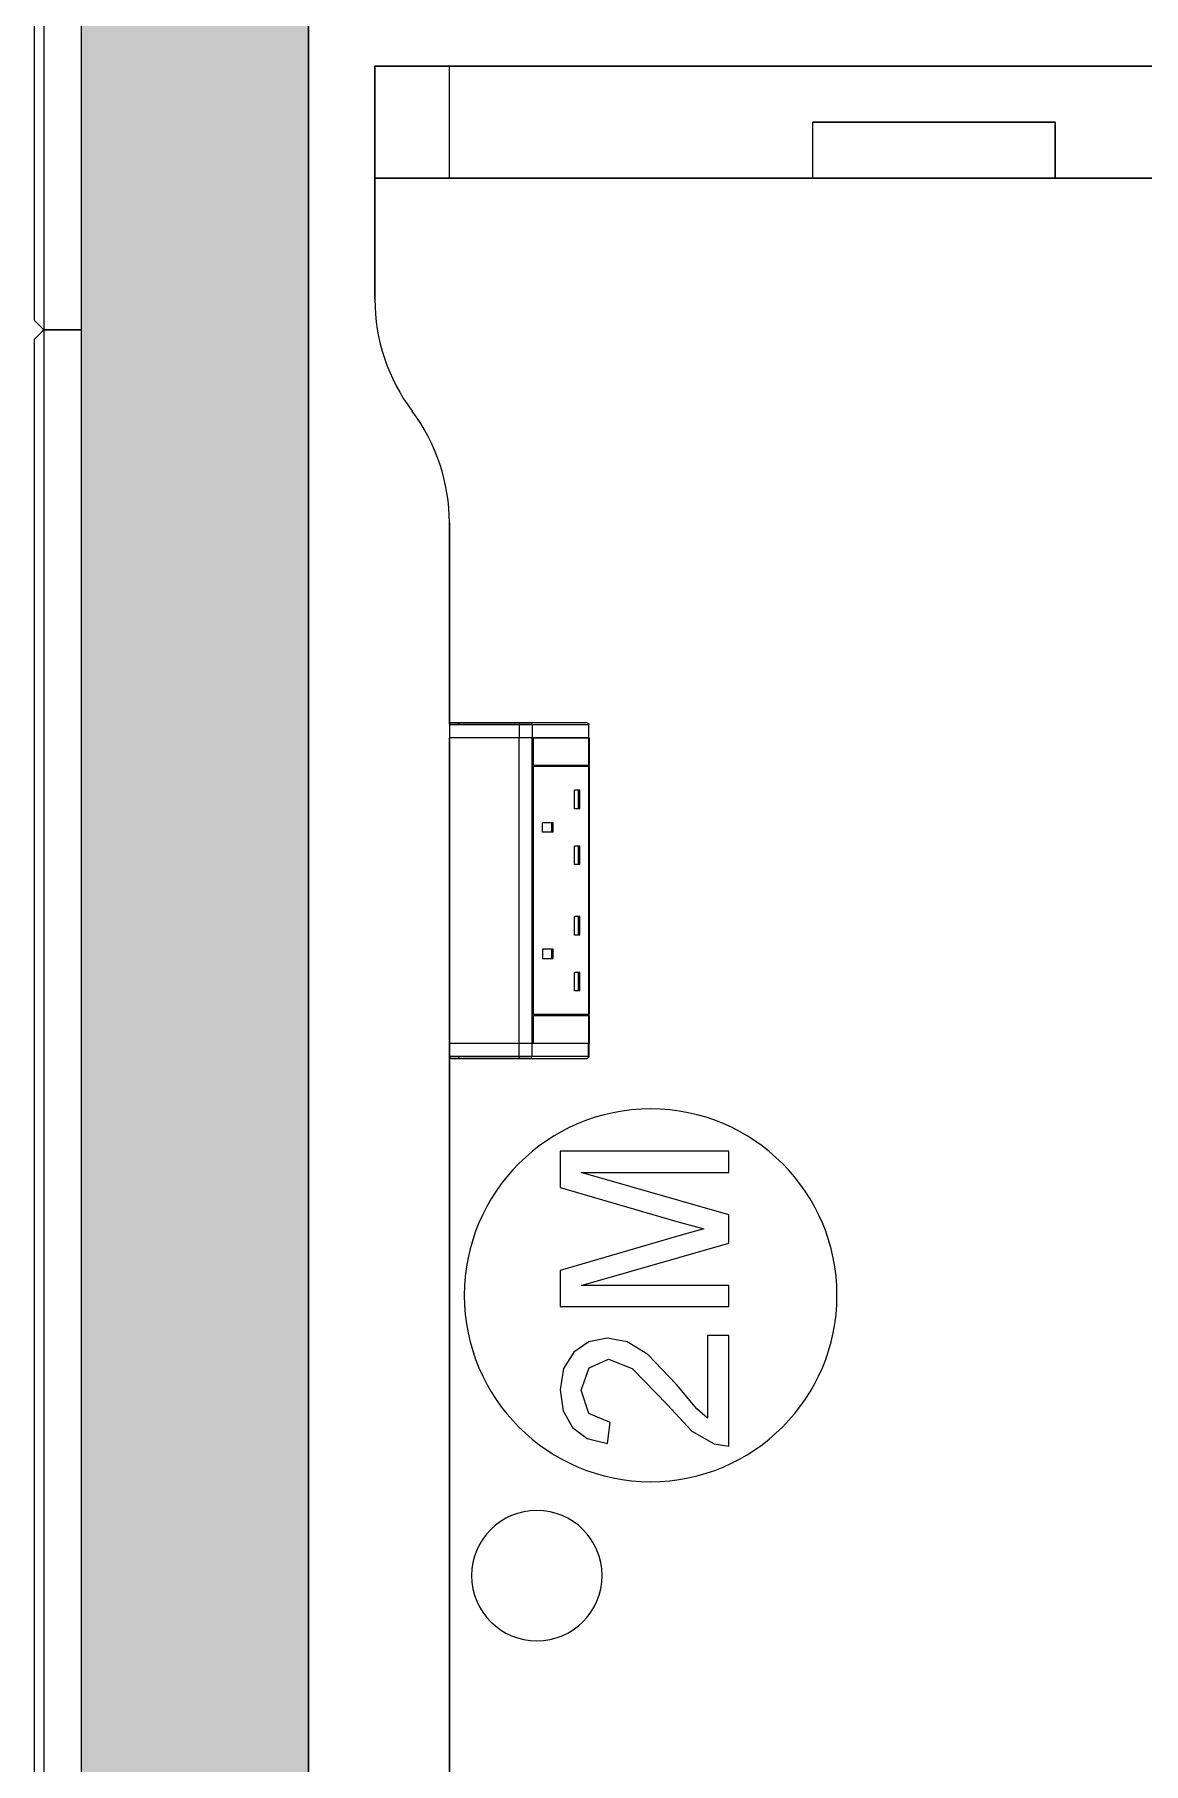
# Model space of a CAD drawing. Header units: millimetres. Extents: x 155927 to 295199, y -4084 to 97293.
# Drawn here: x 217974 to 218569, y 18964 to 19891 of the extents above; entities that cross this region are included whole.
import ezdxf

# ---------------------------------------------------------------- set-up
doc = ezdxf.new("R2010")
doc.units = ezdxf.units.MM
doc.header["$MEASUREMENT"] = 0
for name, color, linetype, lineweight in [('A-GENM', 8, 'CONTINUOUS', 9), ('A-WALL-PATT', 7, 'CONTINUOUS', 9), ('I-FURN', 8, 'CONTINUOUS', 9), ('I-WALL', 7, 'CONTINUOUS', 9)]:
    doc.layers.add(name, color=color, linetype=linetype, lineweight=lineweight)

msp = doc.modelspace()

# ---------------------------------------------------------------- hatches: boundary and pattern name
at = {"layer": 'A-WALL-PATT'}
msp.add_hatch(color=256, dxfattribs=at).paths.add_polyline_path([(218120.83, 15707.61), (218120.83, 26309.81), (217998.83, 26309.81), (217998.83, 15707.61)], flags=0)

# ---------------------------------------------------------------- linework, layer by layer
at = {"layer": 'A-GENM'}
for p, q in [((217973.83, 19737.61), (217973.83, 20927.61)), ((217978.83, 20932.61), (217978.83, 19732.61)), ((217998.83, 20932.61), (217998.83, 19732.61)), ((217978.83, 19732.61), (217973.83, 19737.61)), ((217973.83, 19727.61), (217978.83, 19732.61)), ((217998.83, 19732.61), (217978.83, 19732.61)), ((217978.83, 19732.61), (217978.83, 18532.61)), ((217978.83, 19732.61), (217998.83, 19732.61)), ((217998.83, 19732.61), (217998.83, 18532.61)), ((217973.83, 18537.61), (217973.83, 19727.61))]:
    msp.add_line(p, q, dxfattribs=at)
at = {"layer": 'I-FURN'}
for p, q in [((218156.44, 19874.09), (218956.44, 19874.09)), ((218196.44, 19874.09), (218156.44, 19874.09)), ((218156.44, 19814.09), (218156.44, 19874.09)), ((218156.44, 19814.09), (218156.44, 19874.09)), ((218956.44, 19874.09), (218156.44, 19874.09)), ((218156.44, 19874.09), (218156.44, 19749.08)), ((218156.44, 19749.08), (218156.44, 19874.09)), ((218156.44, 19874.09), (218956.44, 19874.09)), ((218916.44, 19874.09), (218196.44, 19874.09)), ((218196.44, 19814.09), (218196.44, 19874.09)), ((218196.44, 19814.09), (218196.44, 19874.09)), ((218391.44, 19844.09), (218521.44, 19844.09)), ((218391.44, 19814.09), (218391.44, 19844.09)), ((218521.44, 19844.09), (218391.44, 19844.09)), ((218391.44, 19814.09), (218391.44, 19844.09)), ((218521.44, 19844.09), (218521.44, 19814.09)), ((218521.44, 19814.09), (218521.44, 19844.09)), ((218391.44, 19814.09), (218156.44, 19814.09)), ((218156.44, 19814.09), (218196.44, 19814.09)), ((218196.44, 19814.09), (218916.44, 19814.09)), ((218521.44, 19814.09), (218391.44, 19814.09)), ((218956.44, 19814.09), (218521.44, 19814.09)), ((218196.44, 19629.08), (218196.44, 19520.91)), ((218196.44, 19520.91), (218196.44, 19629.08)), ((218196.43, 19520.91), (218196.43, 19513.91)), ((218196.44, 19520.91), (218233.9, 19520.91)), ((218196.44, 19520.91), (218196.44, 19513.91)), ((218197.44, 19521.91), (218197.43, 19521.91)), ((218234.46, 19521.91), (218197.44, 19521.91)), ((218197.44, 19521.91), (218201.43, 19521.91)), ((218201.43, 19520.91), (218201.43, 19521.91)), ((218201.43, 19521.91), (218240, 19521.91)), ((218233.9, 19520.91), (218240.82, 19520.91)), ((218233.9, 19520.91), (218233.9, 19513.91)), ((218240, 19521.91), (218234.46, 19521.91)), ((218270.28, 19521.91), (218240, 19521.91)), ((218270.28, 19521.91), (218240, 19521.91)), ((218240.82, 19520.91), (218271.1, 19520.91)), ((218240.82, 19520.91), (218240.82, 19513.91)), ((218270.9, 19521.69), (218270.94, 19521.66)), ((218271.1, 19520.91), (218271.28, 19520.91)), ((218271.1, 19520.91), (218271.1, 19513.91)), ((218271.28, 19513.91), (218271.28, 19520.91)), ((218271.28, 19513.91), (218271.28, 19520.91)), ((218271.28, 19513.91), (218271.28, 19520.91)), ((218196.43, 19513.79), (218196.43, 19349.89)), ((218196.44, 19513.91), (218233.9, 19513.91)), ((218196.44, 19349.89), (218196.44, 19513.79)), ((218233.9, 19513.79), (218196.44, 19513.79)), ((218233.9, 19513.91), (218240.82, 19513.91)), ((218233.9, 19349.89), (218233.9, 19513.79)), ((218240.82, 19513.79), (218233.9, 19513.79)), ((218241.65, 19513.85), (218239.19, 19513.85)), ((218240.82, 19513.91), (218271.1, 19513.91)), ((218240.82, 19349.89), (218240.82, 19513.79)), ((218240.82, 19513.79), (218241.45, 19513.79)), ((218241.45, 19513.79), (218241.45, 19498.85)), ((218241.65, 19498.85), (218241.65, 19513.85)), ((218241.65, 19513.85), (218271.48, 19513.85)), ((218271.1, 19513.91), (218271.28, 19513.91)), ((218271.28, 19349.89), (218271.28, 19513.79)), ((218271.48, 19513.85), (218271.48, 19498.85)), ((218241.45, 19498.35), (218241.45, 19365.35)), ((218271.48, 19498.85), (218241.65, 19498.85)), ((218241.65, 19365.35), (218241.65, 19498.35)), ((218271.48, 19498.35), (218241.65, 19498.35)), ((218271.1, 19498.85), (218271.1, 19498.35)), ((218271.48, 19498.35), (218271.48, 19365.35)), ((218266.45, 19485.74), (218263.58, 19485.74)), ((218263.58, 19475.74), (218263.58, 19485.74)), ((218265.71, 19475.74), (218265.71, 19485.74)), ((218266.45, 19475.74), (218266.45, 19485.74)), ((218266.45, 19475.74), (218263.58, 19475.74)), ((218252.11, 19468.24), (218246.38, 19468.24)), ((218246.38, 19463.24), (218246.38, 19468.24)), ((218252.11, 19463.24), (218246.38, 19463.24)), ((218251.37, 19463.24), (218251.37, 19468.24)), ((218252.11, 19463.24), (218252.11, 19468.24)), ((218266.45, 19455.74), (218263.58, 19455.74)), ((218263.58, 19445.74), (218263.58, 19455.74)), ((218265.71, 19445.74), (218265.71, 19455.74)), ((218266.45, 19445.74), (218266.45, 19455.74)), ((218266.45, 19445.74), (218263.58, 19445.74)), ((218266.45, 19417.96), (218263.58, 19417.96)), ((218263.58, 19407.96), (218263.58, 19417.96)), ((218265.71, 19407.96), (218265.71, 19417.96)), ((218266.45, 19407.96), (218266.45, 19417.96)), ((218266.45, 19407.96), (218263.58, 19407.96)), ((218246.38, 19400.46), (218246.38, 19395.46)), ((218252.11, 19400.46), (218246.38, 19400.46)), ((218246.38, 19395.46), (218252.11, 19395.46)), ((218251.37, 19395.46), (218251.37, 19400.46)), ((218252.11, 19395.46), (218252.11, 19400.46)), ((218266.45, 19387.96), (218263.58, 19387.96)), ((218263.58, 19377.96), (218263.58, 19387.96)), ((218265.71, 19377.96), (218265.71, 19387.96)), ((218266.45, 19377.96), (218266.45, 19387.96)), ((218266.45, 19377.96), (218263.58, 19377.96)), ((218241.45, 19364.85), (218241.45, 19349.89)), ((218271.48, 19365.35), (218241.65, 19365.35)), ((218241.65, 19349.85), (218241.65, 19364.85)), ((218241.65, 19364.85), (218271.48, 19364.85)), ((218271.1, 19365.35), (218271.1, 19364.85)), ((218271.48, 19364.85), (218271.48, 19349.85)), ((218196.43, 19349.79), (218196.43, 19342.79)), ((218196.44, 19349.89), (218233.9, 19349.89)), ((218196.44, 19342.79), (218196.44, 19349.79)), ((218233.9, 19349.79), (218196.44, 19349.79)), ((218233.9, 19349.89), (218240.82, 19349.89)), ((218233.9, 19342.79), (218233.9, 19349.79)), ((218240.82, 19349.79), (218233.9, 19349.79)), ((218241.45, 19349.89), (218240.82, 19349.89)), ((218240.82, 19342.79), (218240.82, 19349.79)), ((218271.1, 19349.79), (218240.82, 19349.79)), ((218271.48, 19349.85), (218241.65, 19349.85)), ((218271.1, 19342.79), (218271.1, 19349.79)), ((218271.28, 19349.79), (218271.1, 19349.79)), ((218271.28, 19342.79), (218271.28, 19349.79)), ((218271.28, 19342.79), (218271.28, 19349.79)), ((218271.28, 19349.79), (218271.28, 19342.79)), ((218196.44, 19342.79), (218196.44, 18340.91)), ((218196.44, 18340.91), (218196.44, 19342.79)), ((218233.9, 19342.79), (218196.44, 19342.79)), ((218201.43, 19341.79), (218197.44, 19341.79)), ((218197.44, 19341.79), (218234.46, 19341.79)), ((218201.43, 19341.79), (218201.43, 19342.79)), ((218240, 19341.79), (218201.43, 19341.79)), ((218240.82, 19342.79), (218233.9, 19342.79)), ((218234.46, 19341.79), (218240, 19341.79)), ((218240, 19341.79), (218270.28, 19341.79)), ((218240, 19341.79), (218270.28, 19341.79)), ((218271.1, 19342.79), (218240.82, 19342.79)), ((218270.94, 19342.04), (218270.91, 19342.02)), ((218271.28, 19342.79), (218271.1, 19342.79)), ((218346.32, 19291.96), (218255.91, 19291.96)), ((218255.91, 19291.96), (218255.91, 19272.52)), ((218346.32, 19280.66), (218346.32, 19291.96)), ((218346.32, 19257.95), (218267.21, 19280.66)), ((218267.21, 19280.66), (218346.32, 19280.66)), ((218255.91, 19272.52), (218318.53, 19254.33)), ((218346.32, 19242.63), (218346.32, 19257.95)), ((218318.53, 19254.33), (218332.94, 19250.29)), ((218332.94, 19250.29), (218319.63, 19246.56)), ((218319.63, 19246.56), (218255.91, 19228.06)), ((218267.21, 19219.92), (218346.32, 19242.63)), ((218255.91, 19228.06), (218255.91, 19208.61)), ((218346.32, 19219.92), (218267.21, 19219.92)), ((218346.32, 19208.61), (218346.32, 19219.92)), ((218255.91, 19208.61), (218346.32, 19208.61)), ((218281.11, 19191.66), (218271.26, 19189.8)), ((218291.83, 19189.65), (218281.11, 19191.66)), ((218335.01, 19193.08), (218335.01, 19148.69)), ((218346.32, 19193.08), (218335.01, 19193.08)), ((218346.32, 19133.74), (218346.32, 19193.08)), ((218263.15, 19184.21), (218257.72, 19175.43)), ((218271.26, 19189.8), (218263.15, 19184.21)), ((218302.91, 19182.98), (218291.83, 19189.65)), ((218318.39, 19166.79), (218302.91, 19182.98)), ((218257.72, 19175.43), (218255.91, 19163.98)), ((218267.21, 19163.74), (218271.43, 19175.76)), ((218271.43, 19175.76), (218281.8, 19180.36)), ((218281.8, 19180.36), (218294.6, 19175.48)), ((218294.6, 19175.48), (218313.43, 19155.97)), ((218255.91, 19163.98), (218257.53, 19152.62)), ((218271.33, 19151.21), (218267.21, 19163.74)), ((218329.26, 19153.79), (218318.39, 19166.79)), ((218313.43, 19155.97), (218326.53, 19141.82)), ((218257.53, 19152.62), (218262.42, 19143.82)), ((218282.75, 19146.46), (218271.33, 19151.21)), ((218281.33, 19135.16), (218282.75, 19146.46)), ((218335.01, 19148.69), (218329.26, 19153.79)), ((218262.42, 19143.82), (218270.4, 19137.9)), ((218270.4, 19137.9), (218281.33, 19135.16)), ((218326.53, 19141.82), (218338.52, 19134.96)), ((218338.52, 19134.96), (218346.32, 19133.74))]:
    msp.add_line(p, q, dxfattribs=at)
at = {"layer": 'I-FURN', "flags": 128}
for points in [[(218196.43, 19520.91), (218196.43, 19520.95), (218196.43, 19520.99), (218196.44, 19521.03), (218196.44, 19521.07), (218196.45, 19521.11), (218196.46, 19521.15), (218196.47, 19521.19), (218196.48, 19521.23), (218196.49, 19521.26), (218196.51, 19521.3), (218196.52, 19521.34), (218196.54, 19521.37), (218196.56, 19521.41), (218196.58, 19521.44), (218196.6, 19521.48), (218196.63, 19521.51), (218196.65, 19521.54), (218196.68, 19521.57), (218196.7, 19521.6), (218196.73, 19521.63), (218196.76, 19521.66), (218196.79, 19521.68), (218196.82, 19521.71), (218196.86, 19521.73), (218196.89, 19521.75), (218196.92, 19521.77), (218196.96, 19521.79), (218196.99, 19521.81), (218197.03, 19521.83), (218197.07, 19521.84), (218197.1, 19521.86), (218197.14, 19521.87), (218197.18, 19521.88), (218197.22, 19521.89), (218197.26, 19521.9), (218197.3, 19521.9), (218197.34, 19521.91), (218197.38, 19521.91), (218197.42, 19521.91), (218197.43, 19521.91)], [(218197.43, 19521.91), (218197.43, 19521.91), (218197.44, 19521.91), (218197.46, 19521.91), (218197.48, 19521.91), (218197.51, 19521.91), (218197.54, 19521.91), (218197.59, 19521.91), (218197.63, 19521.91), (218197.69, 19521.91), (218197.75, 19521.91), (218197.81, 19521.91), (218197.88, 19521.91), (218197.96, 19521.91), (218198.04, 19521.91), (218198.13, 19521.91), (218198.22, 19521.91), (218198.32, 19521.91), (218198.42, 19521.91), (218198.53, 19521.91), (218198.64, 19521.91), (218198.76, 19521.91), (218198.88, 19521.91), (218199.01, 19521.91), (218199.14, 19521.91), (218199.27, 19521.91), (218199.4, 19521.91), (218199.54, 19521.91), (218199.69, 19521.91), (218199.83, 19521.91), (218199.98, 19521.91), (218200.13, 19521.91), (218200.28, 19521.91), (218200.44, 19521.91), (218200.59, 19521.91), (218200.75, 19521.91), (218200.91, 19521.91), (218201.07, 19521.91), (218201.23, 19521.91), (218201.39, 19521.91), (218201.43, 19521.91)], [(218234.46, 19521.91), (218231.68, 19521.91), (218228.98, 19521.91), (218226.37, 19521.91), (218223.85, 19521.91), (218221.42, 19521.91), (218219.09, 19521.91), (218216.86, 19521.91), (218214.73, 19521.91), (218212.72, 19521.91), (218210.82, 19521.91), (218209.03, 19521.91), (218207.36, 19521.91), (218205.81, 19521.91), (218204.38, 19521.91), (218203.08, 19521.91), (218201.91, 19521.91), (218200.86, 19521.91), (218199.95, 19521.91), (218199.17, 19521.91), (218198.52, 19521.91), (218198.01, 19521.91), (218197.63, 19521.91), (218197.44, 19521.91)], [(218240, 19521.91), (218239.9, 19521.91), (218239.8, 19521.91), (218239.7, 19521.91), (218239.59, 19521.91), (218239.48, 19521.91), (218239.36, 19521.91), (218239.24, 19521.91), (218239.11, 19521.91), (218238.98, 19521.91), (218238.84, 19521.91), (218238.71, 19521.91), (218238.57, 19521.91), (218238.42, 19521.91), (218238.28, 19521.91), (218238.13, 19521.91), (218237.98, 19521.91), (218237.83, 19521.91), (218237.67, 19521.91), (218237.51, 19521.91), (218237.36, 19521.91), (218237.2, 19521.91), (218237.04, 19521.91), (218236.88, 19521.91), (218236.72, 19521.91), (218236.56, 19521.91), (218236.4, 19521.91), (218236.24, 19521.91), (218236.08, 19521.91), (218235.93, 19521.91), (218235.77, 19521.91), (218235.61, 19521.91), (218235.46, 19521.91), (218235.31, 19521.91), (218235.16, 19521.91), (218235.02, 19521.91), (218234.87, 19521.91), (218234.73, 19521.91), (218234.6, 19521.91), (218234.46, 19521.91)], [(218271.14, 19521.42), (218271.16, 19521.38), (218271.18, 19521.35), (218271.19, 19521.31), (218271.21, 19521.27), (218271.22, 19521.24), (218271.23, 19521.2), (218271.24, 19521.16), (218271.25, 19521.12), (218271.26, 19521.08), (218271.27, 19521.04), (218271.27, 19521), (218271.27, 19520.96), (218271.28, 19520.92), (218271.28, 19520.91)], [(218197.43, 19341.79), (218197.39, 19341.79), (218197.35, 19341.79), (218197.31, 19341.8), (218197.27, 19341.8), (218197.23, 19341.81), (218197.19, 19341.82), (218197.15, 19341.83), (218197.12, 19341.84), (218197.08, 19341.85), (218197.04, 19341.87), (218197, 19341.88), (218196.97, 19341.9), (218196.93, 19341.92), (218196.9, 19341.94), (218196.86, 19341.96), (218196.83, 19341.99), (218196.8, 19342.01), (218196.77, 19342.04), (218196.74, 19342.06), (218196.71, 19342.09), (218196.68, 19342.12), (218196.66, 19342.15), (218196.63, 19342.18), (218196.61, 19342.22), (218196.59, 19342.25), (218196.57, 19342.28), (218196.55, 19342.32), (218196.53, 19342.35), (218196.51, 19342.39), (218196.5, 19342.43), (218196.48, 19342.46), (218196.47, 19342.5), (218196.46, 19342.54), (218196.45, 19342.58), (218196.44, 19342.62), (218196.44, 19342.66), (218196.43, 19342.7), (218196.43, 19342.74), (218196.43, 19342.78), (218196.43, 19342.79)], [(218201.43, 19341.79), (218201.27, 19341.79), (218201.11, 19341.79), (218200.95, 19341.79), (218200.79, 19341.79), (218200.63, 19341.79), (218200.48, 19341.79), (218200.32, 19341.79), (218200.17, 19341.79), (218200.02, 19341.79), (218199.87, 19341.79), (218199.73, 19341.79), (218199.58, 19341.79), (218199.44, 19341.79), (218199.3, 19341.79), (218199.17, 19341.79), (218199.04, 19341.79), (218198.91, 19341.79), (218198.79, 19341.79), (218198.67, 19341.79), (218198.56, 19341.79), (218198.45, 19341.79), (218198.35, 19341.79), (218198.25, 19341.79), (218198.15, 19341.79), (218198.06, 19341.79), (218197.98, 19341.79), (218197.9, 19341.79), (218197.83, 19341.79), (218197.76, 19341.79), (218197.7, 19341.79), (218197.65, 19341.79), (218197.6, 19341.79), (218197.55, 19341.79), (218197.52, 19341.79), (218197.49, 19341.79), (218197.46, 19341.79), (218197.45, 19341.79), (218197.43, 19341.79), (218197.43, 19341.79)], [(218197.43, 19341.79), (218197.43, 19341.79), (218197.44, 19341.79)], [(218197.44, 19341.79), (218197.72, 19341.79), (218198.13, 19341.79), (218198.68, 19341.79), (218199.36, 19341.79), (218200.18, 19341.79), (218201.13, 19341.79), (218202.21, 19341.79), (218203.42, 19341.79), (218204.75, 19341.79), (218206.21, 19341.79), (218207.79, 19341.79), (218209.49, 19341.79), (218211.31, 19341.79), (218213.25, 19341.79), (218215.29, 19341.79), (218217.44, 19341.79), (218219.7, 19341.79), (218222.06, 19341.79), (218224.51, 19341.79), (218227.06, 19341.79), (218229.69, 19341.79), (218232.42, 19341.79), (218234.46, 19341.79)], [(218234.46, 19341.79), (218234.6, 19341.79), (218234.73, 19341.79), (218234.87, 19341.79), (218235.02, 19341.79), (218235.16, 19341.79), (218235.31, 19341.79), (218235.46, 19341.79), (218235.61, 19341.79), (218235.77, 19341.79), (218235.93, 19341.79), (218236.08, 19341.79), (218236.24, 19341.79), (218236.4, 19341.79), (218236.56, 19341.79), (218236.72, 19341.79), (218236.88, 19341.79), (218237.04, 19341.79), (218237.2, 19341.79), (218237.36, 19341.79), (218237.51, 19341.79), (218237.67, 19341.79), (218237.83, 19341.79), (218237.98, 19341.79), (218238.13, 19341.79), (218238.28, 19341.79), (218238.42, 19341.79), (218238.57, 19341.79), (218238.71, 19341.79), (218238.84, 19341.79), (218238.98, 19341.79), (218239.11, 19341.79), (218239.24, 19341.79), (218239.36, 19341.79), (218239.48, 19341.79), (218239.59, 19341.79), (218239.7, 19341.79), (218239.8, 19341.79), (218239.9, 19341.79), (218240, 19341.79)], [(218271.28, 19342.79), (218271.28, 19342.75), (218271.27, 19342.71), (218271.27, 19342.67), (218271.26, 19342.63), (218271.26, 19342.59), (218271.25, 19342.55), (218271.24, 19342.51), (218271.23, 19342.47), (218271.21, 19342.44), (218271.2, 19342.4), (218271.18, 19342.36), (218271.16, 19342.33), (218271.14, 19342.29)]]:
    msp.add_lwpolyline(points, dxfattribs=at)
at = {"layer": 'I-FURN'}
for centre, radius, start, end in [((218256.44, 19749.08), 100, 180, 216.8699), ((218256.44, 19749.08), 100, 180, 216.8699), ((218096.44, 19629.08), 100, 0, 36.8699), ((218096.44, 19629.08), 100, 0, 36.8699), ((218304.44, 19214.68), 100, 90, 270), ((218304.44, 19214.68), 100, 270, 90), ((218243.38, 19064.28), 35, 0, 180), ((218243.38, 19064.28), 35, 180, 0)]:
    msp.add_arc(centre, radius, start, end, dxfattribs=at)
for centre, major_axis, ratio, start_param, end_param in [((218197.44, 19520.91), (0, 1), 0.998113, 0, 1.570796), ((218234.46, 19520.91), (0, 1), 0.56467, 0, 1.570796), ((218240, 19520.91), (0, 1), 0.819152, 4.712389, 6.283185), ((218270.28, 19520.91), (0, 1), 0.819152, 4.712389, 6.283185), ((218197.44, 19342.79), (0, 1), 0.998113, 1.570796, 3.141593), ((218234.46, 19342.79), (0, 1), 0.56467, 1.570796, 3.141593), ((218240, 19342.79), (0, 1), 0.819152, 3.141593, 4.712389), ((218270.28, 19342.79), (0, -1), 0.819152, 0, 1.570796)]:
    msp.add_ellipse(centre, major_axis=major_axis, ratio=ratio, start_param=start_param, end_param=end_param, dxfattribs=at)
at = {"layer": 'I-WALL', "lineweight": 30}
msp.add_line((218120.83, 17857.61), (218120.83, 20663.61), dxfattribs=at)

doc.saveas('drawing.dxf')
